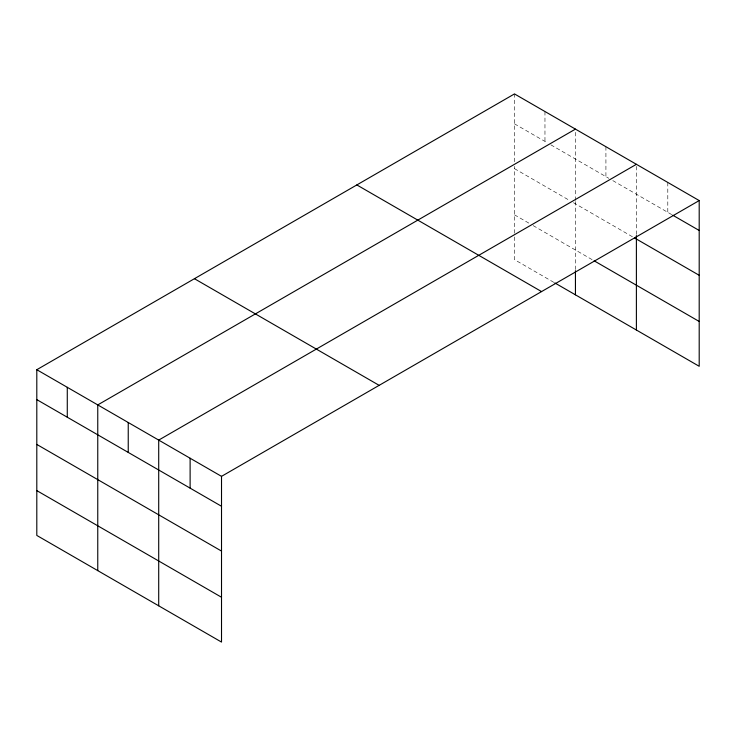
<?xml version="1.0" encoding="UTF-8"?>
<svg xmlns="http://www.w3.org/2000/svg" width="736" height="736" viewBox="0 0 736 736"><rect width="100%" height="100%" fill="white"/><g stroke="black" fill="none" stroke-linecap="round" stroke-linejoin="round"><path stroke-width="0.55" stroke-dasharray="3.68 2.76" d="M514.482 233.211L514.482 166.345M514.482 161.754L514.482 93.923M575.442 201.544L575.442 269.551M575.442 200.394L575.442 129.122M636.392 234.434L636.392 164.312M514.482 123.832L546.931 142.563M550.859 144.836L608.865 178.324M612.803 180.596L671.72 214.608M514.482 168.645L569.544 200.431M573.473 202.704L633.448 237.332M514.482 214.82L529.23 223.339M533.158 225.612L593.133 260.231M553.812 282.348L514.482 259.642L514.482 234.361M667.8 182.445L667.8 212.345M605.921 146.712L605.921 176.622M544.962 111.522L544.962 141.432"/><path stroke-width="1.1" d="M699.2 200.569L514.482 93.923L36.8 369.711L36.8 535.431L221.518 642.077L221.518 476.358L699.2 200.569L699.2 366.289L554.797 282.909M636.392 235.584L636.392 330.022M575.442 129.122L97.759 404.91L97.759 570.621M636.392 164.312L158.709 440.1L158.709 605.811M672.704 215.179L699.2 230.478M634.432 237.903L699.2 275.292M594.118 260.802L699.2 321.466M356.85 184.938L541.567 291.585M194.433 278.705L379.15 385.351M36.8 369.711L221.518 476.358M36.8 399.62L221.518 506.267M36.8 444.434L221.518 551.08M36.8 490.608L221.518 597.255M575.442 270.701L575.442 294.832M190.118 458.234L190.118 488.134M128.239 422.501L128.239 452.41M67.28 387.311L67.28 417.211"/></g></svg>
